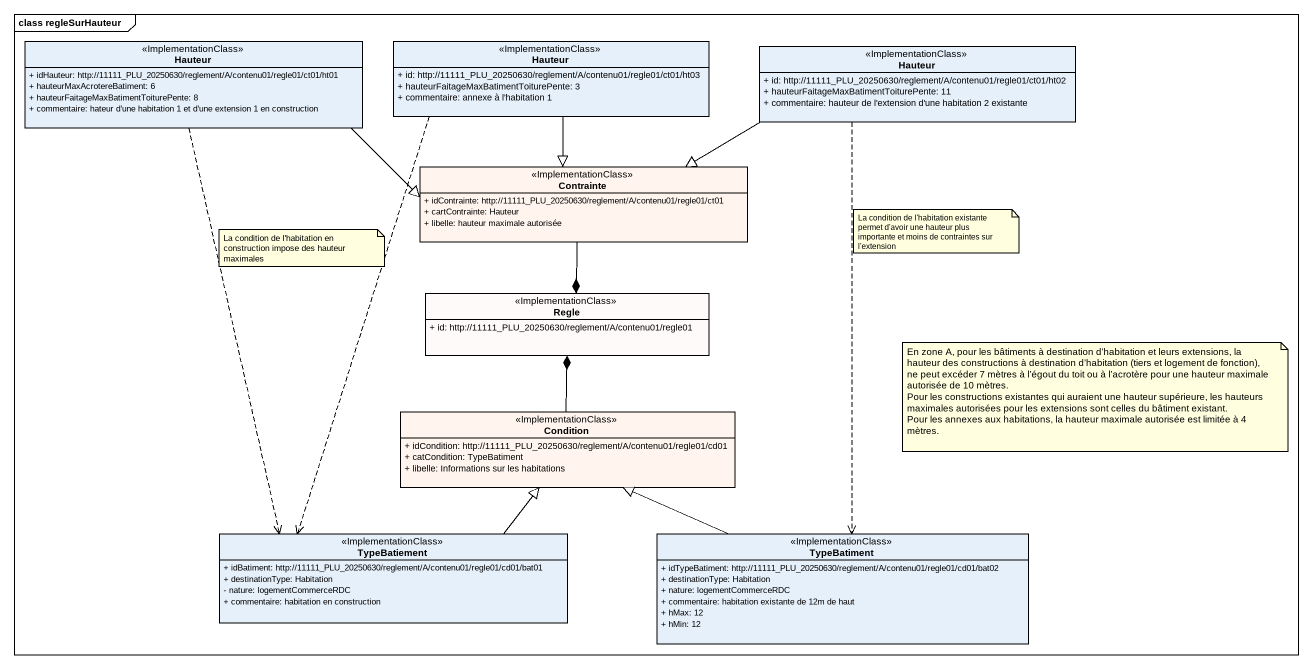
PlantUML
@startuml
mainframe class regleSurHauteur
hide circle
hide empty members
skinparam classAttributeIconSize 0
class Hauteur <<ImplementationClass>> {
  + idHauteur: http://11111_PLU_20250630/reglement/A/contenu01/regle01/ct01/ht01
  + hauteurMaxAcrotereBatiment: 6
  + hauteurFaitageMaxBatimentToiturePente: 8
  + commentaire: hateur d'une habitation 1 et d'une extension 1 en construction
}
class "Hauteur" as Hauteur_2 <<ImplementationClass>> {
  + id: http://11111_PLU_20250630/reglement/A/contenu01/regle01/ct01/ht03
  + hauteurFaitageMaxBatimentToiturePente: 3
  + commentaire: annexe à l'habitation 1
}
class "Hauteur" as Hauteur_3 <<ImplementationClass>> {
  + id: http://11111_PLU_20250630/reglement/A/contenu01/regle01/ct01/ht02
  + hauteurFaitageMaxBatimentToiturePente: 11
  + commentaire: hauteur de l'extension d'une habitation 2 existante
}
class Contrainte <<ImplementationClass>> #FFF5EE {
  + idContrainte: http://11111_PLU_20250630/reglement/A/contenu01/regle01/ct01
  + cartContrainte: Hauteur
  + libelle: hauteur maximale autorisée
}
class Regle <<ImplementationClass>> #FFFAFA {
  + id: http://11111_PLU_20250630/reglement/A/contenu01/regle01
}
class Condition <<ImplementationClass>> #FFF5EE {
  + idCondition: http://11111_PLU_20250630/reglement/A/contenu01/regle01/cd01
  + catCondition: TypeBatiment
  + libelle: Informations sur les habitations
}
class TypeBatiement <<ImplementationClass>> {
  + idBatiment: http://11111_PLU_20250630/reglement/A/contenu01/regle01/cd01/bat01
  + destinationType: Habitation
  - nature: logementCommerceRDC
  + commentaire: habitation en construction
}
class TypeBatiment <<ImplementationClass>> {
  + idTypeBatiment: http://11111_PLU_20250630/reglement/A/contenu01/regle01/cd01/bat02
  + destinationType: Habitation
  + nature: logementCommerceRDC
  + commentaire: habitation existante de 12m de haut
  + hMax: 12
  + hMin: 12
}
Hauteur -right-|> Contrainte
Hauteur ..> TypeBatiement
Hauteur_2 --|> Contrainte
Hauteur_2 ..> TypeBatiement
Hauteur_3 -left-|> Contrainte
Hauteur_3 ..> TypeBatiment
Contrainte --* Regle
Condition -up-* Regle
TypeBatiement -up-|> Condition
TypeBatiment -left-|> Condition
note as N1
  La condition de l'habitation en construction impose des hauteur maximales
end note
note as N2
  La condition de l'habitation existante permet d'avoir une hauteur plus importante et moins de contraintes sur l'extension
end note
note as N3
  En zone A, pour les bâtiments à destination d’habitation et leurs extensions, la hauteur des constructions à destination d’habitation (tiers et logement de fonction), ne peut excéder 7 mètres à l’égout du toit ou à l’acrotère pour une hauteur maximale autorisée de 10 mètres.
  Pour les constructions existantes qui auraient une hauteur supérieure, les hauteurs maximales autorisées pour les extensions sont celles du bâtiment existant.
  Pour les annexes aux habitations, la hauteur maximale autorisée est limitée à 4 mètres.
end note
@enduml
